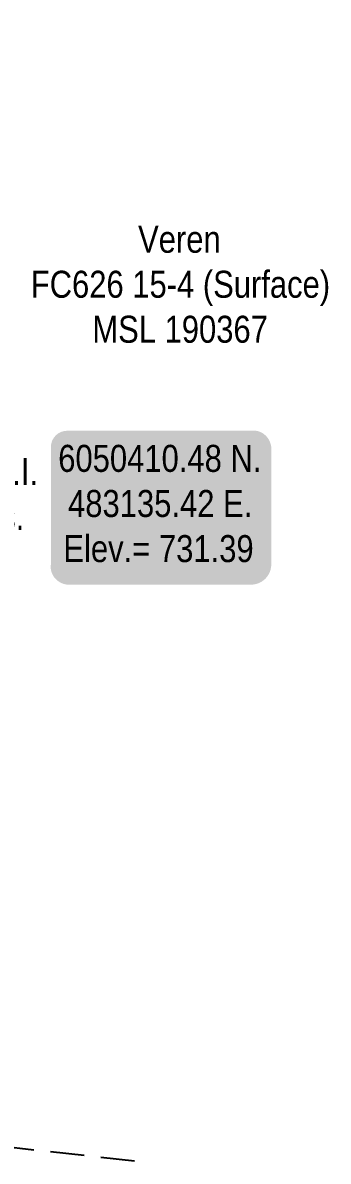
# Model space of a CAD drawing. Extents: x 481557 to 490744, y 6043801 to 6052728.
# Drawn here: x 482763.6 to 482876.6, y 6051220 to 6051641.9 of the extents above; entities that cross this region are included whole.
import ezdxf

# ---------------------------------------------------------------- set-up
doc = ezdxf.new("R2010")
doc.units = 0
doc.header["$LTSCALE"] = 5
doc.linetypes.add('foc-ACCESSROAD', pattern=[3.75, 2.5, -1.25])
for name, color, linetype in [('C-WS', 13, 'foc-ACCESSROAD'), ('DETAIL-T', 7, 'Continuous'), ('L-MON', 1, 'Continuous')]:
    doc.layers.add(name, color=color, linetype=linetype)
doc.layers.add('C-WS-T', color=13, linetype='Continuous', lineweight=9)
doc.styles.add('80', font='ARIALN.TTF', dxfattribs={"height": 10})
doc.styles.add('80L', font='ARIALN.TTF', dxfattribs={"height": 10})

# ---------------------------------------------------------------- blocks, each defined once
blk = doc.blocks.new('*U171')
h = blk.add_hatch(color=254)
edge = h.paths.add_edge_path()
edge.add_line((-34, -28.5), (34, -28.5))
edge.add_arc((34, -22.5), 6, 270, 360)
edge.add_line((40, -22.5), (40, 21))
edge.add_arc((34, 21), 6, 0, 90)
edge.add_line((34, 27), (-34, 27))
edge.add_arc((-34, 21), 6, 90, 180)
edge.add_line((-40, 21), (-40, -22.5))
edge.add_arc((-34, -22.5), 6, 180, 270)
at = {"color": 1, "flags": 128}
blk.add_lwpolyline([(-34, -28.5, 3, 3, 0), (34, -28.5, 3, 3, 0.414214), (40, -22.5, 3, 3, 0), (40, 21, 3, 0, 0.414214), (34, 27, 0, 0, 0), (-34, 27, 0, 0, 0.414214), (-40, 21, 0, 0, 0), (-40, -22.5, 0, 3, 0.414214)], format="xyseb", close=True, dxfattribs=at)
blk.add_lwpolyline([(15.52, -15.82, 0, 10, 0), (0, 0, 5, 5, 0)], format="xyseb", dxfattribs=at)
at = {"color": 1, "style": '80'}
blk.add_attdef('ENTER_TEXT_001', (-35.99, -5), '', height=10, dxfattribs=at)

msp = doc.modelspace()

# ---------------------------------------------------------------- linework, layer by layer
at = {"layer": 'C-WS', "flags": 128}
msp.add_lwpolyline([(482804.945, 6051220.007), (482537.057, 6051249.801), (482462.504, 6051258.095), (482491.382, 6051514.153), (482502.425, 6051613.489), (482513.342, 6051711.844), (482515.563, 6051732.269)], dxfattribs=at)

# ---------------------------------------------------------------- block references
at = {"layer": 'DETAIL-T'}
ref = msp.add_blockref('*U171', (482814.04, 6051463.664), dxfattribs=dict(at, xscale=1.000528889576321, yscale=1.000528889576321, zscale=1.000528889576321))
ref.add_attrib('ENTER_TEXT_001', '6050410.48 N.', (482776.725, 6051475.442), dxfattribs={"layer": '0', "color": 1, "height": 10.00529, "style": '80'})
ref.add_attrib('ENTER_TEXT_002', '483135.42 E.', (482780.366, 6051458.726), dxfattribs={"layer": '0', "color": 1, "height": 10.00529, "style": '80'})
ref.add_attrib('ENTER_TEXT_003', 'Elev.= 731.39', (482778.632, 6051442.01), dxfattribs={"layer": '0', "color": 1, "height": 10.00529, "style": '80'})

# ---------------------------------------------------------------- texts
at = {"layer": 'C-WS-T', "insert": (482759.145, 6051566.634), "char_height": 10, "attachment_point": 1, "style": '80L'}
msp.add_mtext_dynamic_manual_height_columns('\\pi47.136;Veren\\P\\pi7.4263;FC626 15-4 (Surface)\\P\\pi30.206;MSL 190367', width=123.97942, gutter_width=50.027, heights=[0], dxfattribs=at)
at = {"layer": 'L-MON', "insert": (482746.348, 6051480.56), "char_height": 9.9947, "attachment_point": 1, "style": '80L'}
msp.add_mtext_dynamic_manual_height_columns('Fd.I. c.s.', width=38.99787, gutter_width=50.026, heights=[0], dxfattribs=at)

doc.saveas('drawing.dxf')
